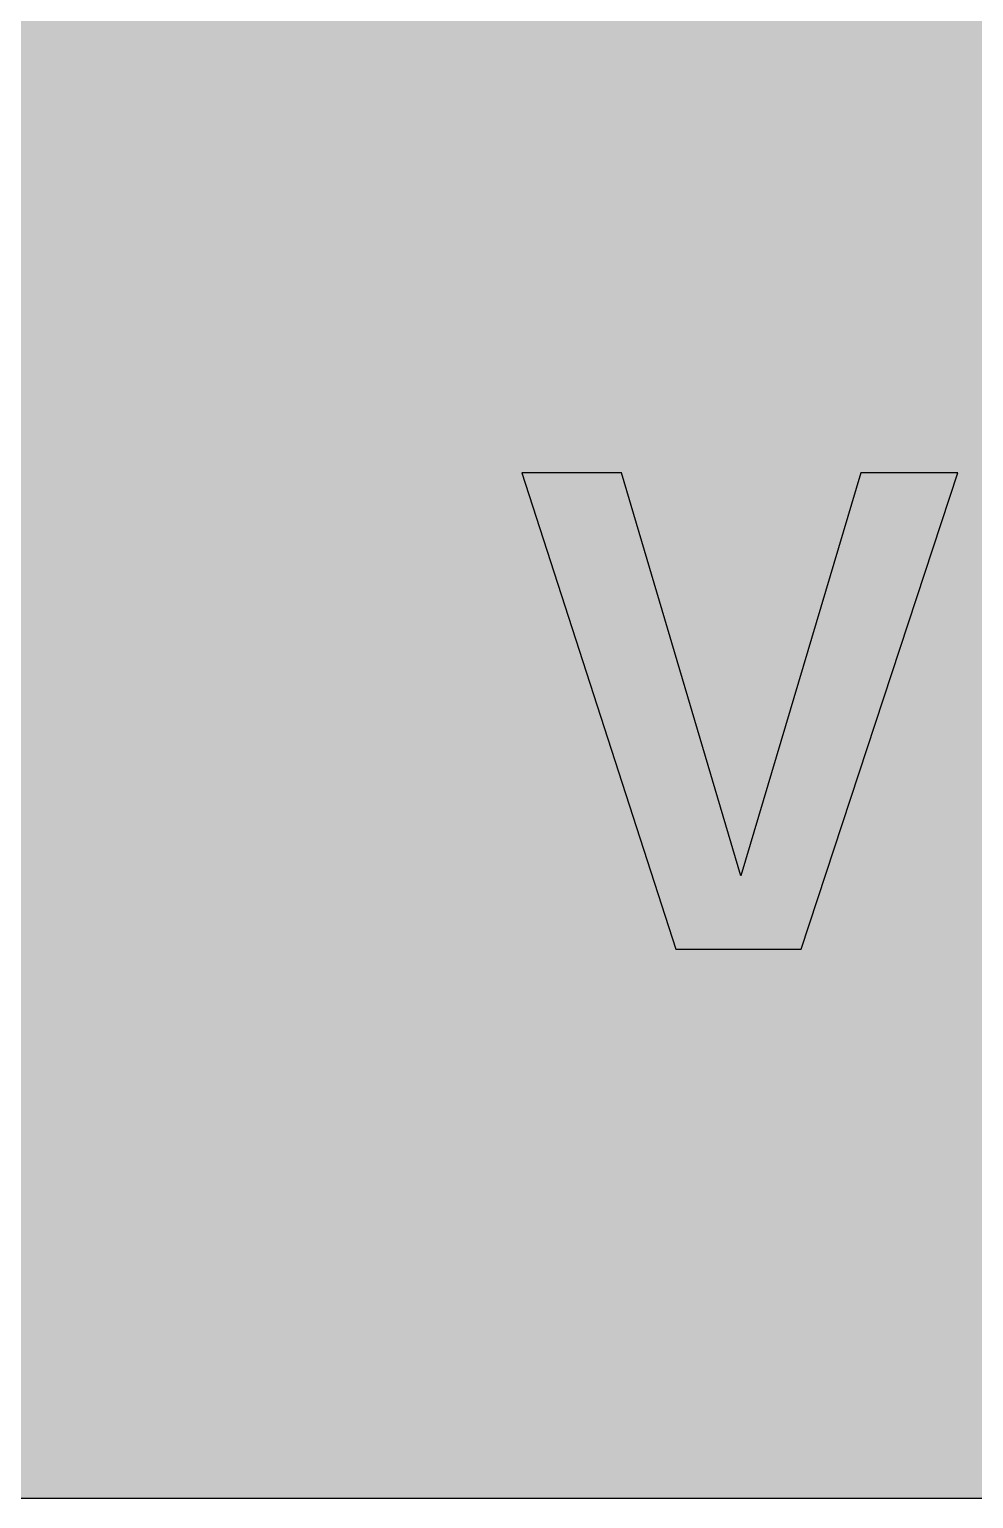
# Model space of a CAD drawing. Header units: millimetres. Extents: x 0 to 212, y 0 to 254.
# Drawn here: x 150.9 to 187.3, y 0.1 to 56.6 of the extents above; entities that cross this region are included whole.
import ezdxf

# ---------------------------------------------------------------- set-up
doc = ezdxf.new("R2010")
doc.units = ezdxf.units.MM

msp = doc.modelspace()

# ---------------------------------------------------------------- hatches: boundary and pattern name
for color, points in [(254, [(14.1633, 0.0536), (13.9878, 0.0533), (13.8125, 0.0559), (13.6373, 0.061), (13.462, 0.0686), (13.2893, 0.0787), (13.114, 0.0914), (12.9413, 0.1041), (12.7686, 0.1219), (12.5959, 0.1397), (12.4231, 0.16), (12.2504, 0.1829), (12.0777, 0.2057), (11.9075, 0.2337), (11.7373, 0.2616), (11.5672, 0.2921), (11.397, 0.3251), (11.2268, 0.3607), (11.0592, 0.3988), (10.8915, 0.4369), (10.7239, 0.4775), (10.5562, 0.5207), (10.3886, 0.5664), (10.2235, 0.6121), (10.0584, 0.6629), (9.8933, 0.7137), (9.7307, 0.7671), (9.5682, 0.8204), (9.4056, 0.8788), (9.2431, 0.9373), (9.083, 0.9982), (8.923, 1.0617), (8.763, 1.1252), (8.6055, 1.1938), (8.4455, 1.2624), (8.2906, 1.331), (8.1331, 1.4046), (7.9781, 1.4783), (7.8232, 1.5545), (7.6708, 1.6332), (7.5184, 1.7145), (7.366, 1.7958), (7.2161, 1.8796), (7.0663, 1.966), (6.919, 2.0523), (6.7716, 2.1438), (6.6243, 2.2352), (6.4795, 2.3266), (6.3348, 2.4232), (6.19, 2.5197), (6.0477, 2.6187), (5.908, 2.7178), (5.7683, 2.8194), (5.6286, 2.9235), (5.4915, 3.0302), (5.3543, 3.1369), (5.2197, 3.2461), (5.0851, 3.3579), (4.953, 3.4722), (4.8209, 3.5865), (4.6914, 3.7033), (4.5644, 3.8202), (4.4348, 3.9395), (4.3104, 4.0615), (4.1859, 4.1859), (4.0615, 4.3104), (3.9395, 4.4348), (3.8202, 4.5618), (3.7033, 4.6914), (3.5865, 4.8209), (3.4722, 4.953), (3.3579, 5.0851), (3.2487, 5.2197), (3.1369, 5.3543), (3.0302, 5.4915), (2.9235, 5.6286), (2.8194, 5.7683), (2.7178, 5.908), (2.6187, 6.0477), (2.5197, 6.19), (2.4232, 6.3348), (2.3266, 6.477), (2.2352, 6.6243), (2.1438, 6.7691), (2.0523, 6.9164), (1.966, 7.0663), (1.8796, 7.2161), (1.7958, 7.366), (1.7145, 7.5184), (1.6332, 7.6708), (1.5545, 7.8232), (1.4783, 7.9781), (1.4046, 8.1331), (1.331, 8.2906), (1.2598, 8.4455), (1.1913, 8.603), (1.1252, 8.763), (1.0592, 8.923), (0.9982, 9.083), (0.9373, 9.2431), (0.8763, 9.4056), (0.8204, 9.5682), (0.7645, 9.7307), (0.7112, 9.8933), (0.6604, 10.0584), (0.6121, 10.2235), (0.5639, 10.3911), (0.5207, 10.5562), (0.4775, 10.7239), (0.4343, 10.8915), (0.3962, 11.0592), (0.3607, 11.2268), (0.3251, 11.397), (0.2921, 11.5672), (0.2616, 11.7373), (0.2311, 11.9075), (0.2057, 12.0802), (0.1803, 12.2504), (0.1575, 12.4231), (0.1372, 12.5959), (0.1194, 12.7686), (0.1041, 12.9413), (0.0889, 13.1166), (0.0787, 13.2893), (0.0686, 13.4645), (0.061, 13.6373), (0.0559, 13.8125), (0.0508, 13.9878), (0.0508, 14.163), (0.0522, 239.9425), (0.0508, 240.1164), (0.0559, 240.2916), (0.061, 240.4669), (0.0686, 240.6396), (0.0787, 240.8149), (0.0889, 240.9876), (0.1041, 241.1628), (0.1194, 241.3356), (0.1372, 241.5083), (0.1575, 241.681), (0.1803, 241.8537), (0.2057, 242.0239), (0.2311, 242.1966), (0.2616, 242.3668), (0.2921, 242.537), (0.3251, 242.7072), (0.3607, 242.8748), (0.3962, 243.045), (0.4343, 243.2126), (0.4775, 243.3803), (0.5207, 243.5479), (0.5639, 243.713), (0.6121, 243.8781), (0.6604, 244.0432), (0.7112, 244.2083), (0.7645, 244.3734), (0.8204, 244.536), (0.8763, 244.6985), (0.9373, 244.8611), (0.9982, 245.0211), (1.0592, 245.1811), (1.1252, 245.3411), (1.1913, 245.4986), (1.2598, 245.6561), (1.331, 245.8136), (1.4046, 245.9685), (1.4783, 246.126), (1.5545, 246.2784), (1.6332, 246.4333), (1.7145, 246.5857), (1.7958, 246.7356), (1.8796, 246.888), (1.966, 247.0379), (2.0523, 247.1852), (2.1438, 247.3325), (2.2352, 247.4798), (2.3266, 247.6246), (2.4232, 247.7694), (2.5197, 247.9116), (2.6187, 248.0539), (2.7178, 248.1961), (2.8194, 248.3358), (2.9235, 248.4755), (3.0302, 248.6127), (3.1369, 248.7473), (3.2487, 248.8844), (3.3579, 249.0165), (3.4722, 249.1486), (3.5865, 249.2807), (3.7033, 249.4102), (3.8202, 249.5398), (3.9395, 249.6668), (4.0615, 249.7938), (4.1859, 249.9182), (4.3104, 250.0401), (4.4348, 250.1621), (4.5644, 250.284), (4.6914, 250.4008), (4.8209, 250.5177), (4.953, 250.632), (5.0851, 250.7437), (5.2197, 250.8555), (5.3543, 250.9647), (5.4915, 251.0739), (5.6286, 251.1781), (5.7683, 251.2822), (5.908, 251.3838), (6.0477, 251.4854), (6.19, 251.5845), (6.3348, 251.681), (6.4795, 251.775), (6.6243, 251.8689), (6.7716, 251.9604), (6.919, 252.0493), (7.0663, 252.1382), (7.2161, 252.2245), (7.366, 252.3084), (7.5184, 252.3896), (7.6708, 252.4709), (7.8232, 252.5471), (7.9781, 252.6233), (8.1331, 252.6995), (8.2906, 252.7706), (8.4455, 252.8418), (8.6055, 252.9103), (8.763, 252.9789), (8.923, 253.0424), (9.083, 253.1059), (9.2431, 253.1669), (9.4056, 253.2253), (9.5682, 253.2837), (9.7307, 253.3371), (9.8933, 253.3904), (10.0584, 253.4412), (10.2235, 253.492), (10.3886, 253.5377), (10.5562, 253.5834), (10.7239, 253.6266), (10.8915, 253.6673), (11.0592, 253.7079), (11.2268, 253.7435), (11.397, 253.779), (11.5672, 253.812), (11.7373, 253.8425), (11.9075, 253.8705), (12.0777, 253.8984), (12.2504, 253.9213), (12.4231, 253.9441), (12.5959, 253.9644), (12.7686, 253.9822), (12.9413, 254), (13.114, 254.0127), (13.2893, 254.0254), (13.462, 254.0356), (13.6373, 254.0432), (13.8125, 254.0483), (13.9878, 254.0508), (14.163, 254.0533), (197.6078, 254.0536), (197.7822, 254.0508), (197.9574, 254.0483), (198.1327, 254.0432), (198.3054, 254.0356), (198.4807, 254.0254), (198.6534, 254.0127), (198.8287, 254), (199.0014, 253.9822), (199.1741, 253.9644), (199.3468, 253.9441), (199.5195, 253.9213), (199.6897, 253.8984), (199.8624, 253.8705), (200.0326, 253.8425), (200.2028, 253.812), (200.373, 253.779), (200.5432, 253.7435), (200.7108, 253.7079), (200.8784, 253.6673), (201.0461, 253.6266), (201.2137, 253.5834), (201.3788, 253.5377), (201.5465, 253.492), (201.7116, 253.4412), (201.8767, 253.3904), (202.0392, 253.3371), (202.2018, 253.2837), (202.3643, 253.2253), (202.5269, 253.1669), (202.6869, 253.1059), (202.8469, 253.0424), (203.007, 252.9789), (203.167, 252.9103), (203.3245, 252.8418), (203.4794, 252.7706), (203.6369, 252.6995), (203.7918, 252.6233), (203.9468, 252.5471), (204.0992, 252.4709), (204.2516, 252.3896), (204.404, 252.3084), (204.5538, 252.2245), (204.7037, 252.1382), (204.8535, 252.0493), (205.0009, 251.9604), (205.1456, 251.8689), (205.293, 251.775), (205.4352, 251.681), (205.58, 251.5845), (205.7222, 251.4854), (205.8619, 251.3838), (206.0016, 251.2822), (206.1413, 251.1781), (206.2785, 251.0739), (206.4156, 250.9647), (206.5503, 250.8555), (206.6849, 250.7437), (206.817, 250.632), (206.949, 250.5177), (207.0786, 250.4008), (207.2081, 250.284), (207.3351, 250.1621), (207.4596, 250.0401), (207.584, 249.9182), (207.7085, 249.7938), (207.8304, 249.6668), (207.9498, 249.5398), (208.0666, 249.4102), (208.1835, 249.2807), (208.2978, 249.1486), (208.4121, 249.0165), (208.5238, 248.8844), (208.6331, 248.7473), (208.7397, 248.6127), (208.8464, 248.4755), (208.9506, 248.3358), (209.0522, 248.1961), (209.1512, 248.0539), (209.2503, 247.9116), (209.3468, 247.7694), (209.4433, 247.6246), (209.5348, 247.4798), (209.6262, 247.3325), (209.7176, 247.1852), (209.804, 247.0379), (209.8904, 246.888), (209.9742, 246.7356), (210.0555, 246.5857), (210.1367, 246.4333), (210.2155, 246.2784), (210.2917, 246.126), (210.3653, 245.9685), (210.439, 245.8136), (210.5076, 245.6561), (210.5762, 245.4986), (210.6447, 245.3411), (210.7082, 245.1811), (210.7717, 245.0211), (210.8327, 244.8611), (210.8911, 244.6985), (210.9495, 244.536), (211.0029, 244.3734), (211.0562, 244.2083), (211.107, 244.0432), (211.1578, 243.8781), (211.2035, 243.713), (211.2493, 243.5479), (211.2924, 243.3803), (211.3331, 243.2126), (211.3712, 243.045), (211.4093, 242.8748), (211.4448, 242.7072), (211.4779, 242.537), (211.5083, 242.3668), (211.5363, 242.1966), (211.5642, 242.0239), (211.5871, 241.8537), (211.6099, 241.681), (211.6303, 241.5083), (211.648, 241.3356), (211.6658, 241.1628), (211.6785, 240.9876), (211.6912, 240.8149), (211.7014, 240.6396), (211.709, 240.4669), (211.7141, 240.2916), (211.7166, 240.1164), (211.7166, 239.9411), (211.7189, 14.1647), (211.7166, 13.9878), (211.7141, 13.8125), (211.709, 13.6373), (211.7014, 13.4645), (211.6912, 13.2893), (211.6785, 13.1166), (211.6658, 12.9413), (211.648, 12.7686), (211.6303, 12.5959), (211.6099, 12.4231), (211.5871, 12.2504), (211.5642, 12.0802), (211.5363, 11.9075), (211.5083, 11.7373), (211.4779, 11.5672), (211.4448, 11.397), (211.4093, 11.2268), (211.3712, 11.0592), (211.3331, 10.8915), (211.2924, 10.7239), (211.2493, 10.5562), (211.2035, 10.3911), (211.1578, 10.2235), (211.107, 10.0584), (211.0562, 9.8933), (211.0029, 9.7307), (210.9495, 9.5682), (210.8911, 9.4056), (210.8327, 9.2431), (210.7717, 9.083), (210.7082, 8.923), (210.6447, 8.763), (210.5762, 8.603), (210.5076, 8.4455), (210.439, 8.2906), (210.3653, 8.1331), (210.2917, 7.9781), (210.2155, 7.8232), (210.1367, 7.6708), (210.0555, 7.5184), (209.9742, 7.366), (209.8904, 7.2161), (209.804, 7.0663), (209.7176, 6.9164), (209.6262, 6.7691), (209.5348, 6.6243), (209.4433, 6.477), (209.3468, 6.3348), (209.2503, 6.19), (209.1512, 6.0477), (209.0522, 5.908), (208.9506, 5.7683), (208.8464, 5.6286), (208.7397, 5.4915), (208.6331, 5.3543), (208.5238, 5.2197), (208.4121, 5.0851), (208.2978, 4.953), (208.1835, 4.8209), (208.0666, 4.6914), (207.9498, 4.5618), (207.8304, 4.4348), (207.7085, 4.3104), (207.584, 4.1859), (207.4596, 4.0615), (207.3351, 3.9395), (207.2081, 3.8202), (207.0786, 3.7033), (206.949, 3.5865), (206.817, 3.4722), (206.6849, 3.3579), (206.5503, 3.2461), (206.4156, 3.1369), (206.2785, 3.0302), (206.1413, 2.9235), (206.0016, 2.8194), (205.8619, 2.7178), (205.7222, 2.6187), (205.58, 2.5197), (205.4352, 2.4232), (205.293, 2.3266), (205.1456, 2.2352), (205.0009, 2.1438), (204.8535, 2.0523), (204.7037, 1.966), (204.5538, 1.8796), (204.404, 1.7958), (204.2516, 1.7145), (204.0992, 1.6332), (203.9468, 1.5545), (203.7918, 1.4783), (203.6369, 1.4046), (203.4794, 1.331), (203.3245, 1.2624), (203.167, 1.1938), (203.007, 1.1252), (202.8469, 1.0617), (202.6869, 0.9982), (202.5269, 0.9373), (202.3643, 0.8788), (202.2018, 0.8204), (202.0392, 0.7671), (201.8767, 0.7137), (201.7116, 0.6629), (201.5465, 0.6121), (201.3788, 0.5664), (201.2137, 0.5207), (201.0461, 0.4775), (200.8784, 0.4369), (200.7108, 0.3988), (200.5432, 0.3607), (200.373, 0.3251), (200.2028, 0.2921), (200.0326, 0.2616), (199.8624, 0.2337), (199.6897, 0.2057), (199.5195, 0.1829), (199.3468, 0.16), (199.1741, 0.1397), (199.0014, 0.1219), (198.8287, 0.1041), (198.6534, 0.0914), (198.4807, 0.0787), (198.3054, 0.0686), (198.1327, 0.061), (197.9574, 0.0559), (197.7822, 0.0533), (197.6069, 0.0533)]), (59, [(186.6717, 39.5633), (182.9333, 39.5633), (178.3112, 24.0425), (173.7251, 39.5633), (169.8805, 39.5633), (175.8075, 21.2203), (180.6402, 21.2203)])]:
    msp.add_hatch(color=color).paths.add_polyline_path(points)
h = msp.add_hatch(color=59)
h.paths.add_polyline_path([(14.1633, 3.5814), (13.8887, 3.5839), (13.6169, 3.5941), (13.3477, 3.6119), (13.081, 3.6347), (12.8143, 3.6652), (12.5501, 3.7008), (12.2885, 3.7465), (12.0294, 3.7948), (11.7729, 3.8506), (11.5164, 3.9141), (11.2649, 3.9827), (11.016, 4.0564), (10.7671, 4.1351), (10.5232, 4.2215), (10.2819, 4.3129), (10.0432, 4.412), (9.8069, 4.5161), (9.5733, 4.6228), (9.3447, 4.7371), (9.1186, 4.8565), (8.8951, 4.9809), (8.6741, 5.113), (8.4582, 5.2476), (8.2448, 5.3873), (8.0366, 5.5321), (7.8308, 5.682), (7.6276, 5.8369), (7.4295, 5.9969), (7.2365, 6.1595), (7.046, 6.3297), (6.8605, 6.5024), (6.6777, 6.6802), (6.5024, 6.8605), (6.3271, 7.046), (6.1595, 7.2365), (5.9969, 7.432), (5.8369, 7.6302), (5.682, 7.8308), (5.5321, 8.0366), (5.3873, 8.2448), (5.2451, 8.4582), (5.1105, 8.6741), (4.9809, 8.8951), (4.8565, 9.1186), (4.7371, 9.3447), (4.6228, 9.5758), (4.5136, 9.8069), (4.4094, 10.0432), (4.3129, 10.2819), (4.2215, 10.5232), (4.1351, 10.7696), (4.0538, 11.016), (3.9802, 11.2649), (3.9116, 11.5189), (3.8506, 11.7729), (3.7948, 12.0294), (3.744, 12.2911), (3.7008, 12.5527), (3.6627, 12.8143), (3.6322, 13.081), (3.6093, 13.3502), (3.5916, 13.6195), (3.5814, 13.8913), (3.5789, 14.163), (3.58, 239.9425), (3.5814, 240.2154), (3.5916, 240.4847), (3.6093, 240.7564), (3.6322, 241.0231), (3.6627, 241.2898), (3.7008, 241.554), (3.744, 241.8156), (3.7948, 242.0747), (3.8506, 242.3312), (3.9116, 242.5852), (3.9802, 242.8392), (4.0538, 243.0882), (4.1351, 243.3345), (4.2215, 243.5809), (4.3129, 243.8222), (4.4094, 244.061), (4.5136, 244.2972), (4.6228, 244.5283), (4.7371, 244.7595), (4.8565, 244.9855), (4.9809, 245.2091), (5.1105, 245.4275), (5.2451, 245.6459), (5.3873, 245.8593), (5.5321, 246.0676), (5.682, 246.2733), (5.8369, 246.474), (5.9969, 246.6721), (6.1595, 246.8677), (6.3271, 247.0556), (6.5024, 247.2436), (6.6777, 247.4239), (6.8605, 247.6017), (7.046, 247.7745), (7.2365, 247.9446), (7.4295, 248.1072), (7.6276, 248.2672), (7.8308, 248.4222), (8.0366, 248.572), (8.2448, 248.7168), (8.4582, 248.8565), (8.6741, 248.9911), (8.8951, 249.1232), (9.1186, 249.2477), (9.3447, 249.367), (9.5733, 249.4813), (9.8069, 249.5906), (10.0432, 249.6922), (10.2819, 249.7912), (10.5232, 249.8827), (10.7671, 249.969), (11.016, 250.0478), (11.2649, 250.124), (11.5164, 250.1925), (11.7729, 250.2535), (12.0294, 250.3094), (12.2885, 250.3602), (12.5501, 250.4034), (12.8143, 250.4389), (13.081, 250.4694), (13.3477, 250.4948), (13.6169, 250.51), (13.8887, 250.5202), (14.163, 250.5253), (197.6078, 250.5258), (197.8787, 250.5202), (198.1505, 250.51), (198.4197, 250.4948), (198.689, 250.4694), (198.9557, 250.4389), (199.2173, 250.4034), (199.4789, 250.3602), (199.7405, 250.3094), (199.9971, 250.2535), (200.2511, 250.1925), (200.5051, 250.124), (200.754, 250.0478), (201.0004, 249.969), (201.2467, 249.8827), (201.488, 249.7912), (201.7268, 249.6922), (201.963, 249.5906), (202.1942, 249.4813), (202.4253, 249.367), (202.6514, 249.2477), (202.8749, 249.1232), (203.0959, 248.9911), (203.3118, 248.8565), (203.5251, 248.7168), (203.7334, 248.572), (203.9391, 248.4222), (204.1398, 248.2672), (204.3379, 248.1072), (204.5335, 247.9446), (204.724, 247.7745), (204.9094, 247.6017), (205.0898, 247.4239), (205.2676, 247.2436), (205.4403, 247.0556), (205.6105, 246.8677), (205.773, 246.6721), (205.933, 246.474), (206.088, 246.2733), (206.2378, 246.0676), (206.3826, 245.8593), (206.5223, 245.6459), (206.6569, 245.4275), (206.789, 245.2091), (206.9135, 244.9855), (207.0329, 244.7595), (207.1472, 244.5283), (207.2538, 244.2972), (207.358, 244.061), (207.457, 243.8222), (207.5485, 243.5809), (207.6348, 243.3345), (207.7136, 243.0882), (207.7872, 242.8392), (207.8558, 242.5852), (207.9193, 242.3312), (207.9752, 242.0747), (208.0235, 241.8156), (208.0692, 241.554), (208.1047, 241.2898), (208.1352, 241.0231), (208.1581, 240.7564), (208.1759, 240.4847), (208.186, 240.2154), (208.1911, 239.9411), (208.1911, 14.1647), (208.186, 13.8913), (208.1759, 13.6195), (208.1581, 13.3502), (208.1352, 13.081), (208.1047, 12.8143), (208.0692, 12.5527), (208.0235, 12.2911), (207.9752, 12.0294), (207.9193, 11.7729), (207.8558, 11.5189), (207.7872, 11.2649), (207.7136, 11.016), (207.6348, 10.7696), (207.5485, 10.5232), (207.457, 10.2819), (207.358, 10.0432), (207.2538, 9.8069), (207.1472, 9.5758), (207.0329, 9.3447), (206.9135, 9.1186), (206.789, 8.8951), (206.6569, 8.6741), (206.5223, 8.4582), (206.3826, 8.2448), (206.2378, 8.0366), (206.088, 7.8308), (205.933, 7.6302), (205.773, 7.432), (205.6105, 7.2365), (205.4403, 7.046), (205.2676, 6.8605), (205.0898, 6.6802), (204.9094, 6.5024), (204.724, 6.3297), (204.5335, 6.1595), (204.3379, 5.9969), (204.1398, 5.8369), (203.9391, 5.682), (203.7334, 5.5321), (203.5251, 5.3873), (203.3118, 5.2476), (203.0959, 5.113), (202.8749, 4.9809), (202.6514, 4.8565), (202.4253, 4.7371), (202.1942, 4.6228), (201.963, 4.5161), (201.7268, 4.412), (201.488, 4.3129), (201.2467, 4.2215), (201.0004, 4.1351), (200.754, 4.0564), (200.5051, 3.9827), (200.2511, 3.9141), (199.9971, 3.8506), (199.7405, 3.7948), (199.4789, 3.7465), (199.2173, 3.7008), (198.9557, 3.6652), (198.689, 3.6347), (198.4197, 3.6119), (198.1505, 3.5941), (197.8787, 3.5839), (197.6069, 3.5789)])
h.paths.add_polyline_path([(14.1633, 8.8731), (14.0259, 8.8748), (13.8887, 8.8798), (13.7541, 8.8875), (13.622, 8.9002), (13.4874, 8.9154), (13.3553, 8.9332), (13.2258, 8.9535), (13.0962, 8.9789), (12.9667, 9.0068), (12.8397, 9.0373), (12.7127, 9.0729), (12.5882, 9.1084), (12.4663, 9.1491), (12.3419, 9.1923), (12.2225, 9.238), (12.1031, 9.2888), (11.9837, 9.3396), (11.8694, 9.3929), (11.7526, 9.4513), (11.6408, 9.5098), (11.5291, 9.5733), (11.4198, 9.6368), (11.3106, 9.7053), (11.2039, 9.7765), (11.0998, 9.8476), (10.9957, 9.9238), (10.8966, 10), (10.7975, 10.0787), (10.6985, 10.1625), (10.6045, 10.2464), (10.5105, 10.3327), (10.4216, 10.4216), (10.3327, 10.5131), (10.2464, 10.6045), (10.16, 10.701), (10.0787, 10.7975), (10, 10.8966), (9.9212, 10.9982), (9.8476, 11.0998), (9.7739, 11.2039), (9.7053, 11.3106), (9.6368, 11.4198), (9.5707, 11.5291), (9.5098, 11.6408), (9.4488, 11.7551), (9.3929, 11.8694), (9.337, 11.9863), (9.2862, 12.1031), (9.238, 12.2225), (9.1923, 12.3444), (9.1491, 12.4663), (9.1084, 12.5908), (9.0703, 12.7152), (9.0373, 12.8397), (9.0068, 12.9692), (8.9789, 13.0962), (8.9535, 13.2258), (8.9306, 13.3579), (8.9129, 13.4899), (8.8976, 13.622), (8.8849, 13.7566), (8.8773, 13.8913), (8.8722, 14.0259), (8.8697, 14.163), (8.8717, 239.9425), (8.8722, 240.0783), (8.8773, 240.2129), (8.8849, 240.3475), (8.8976, 240.4821), (8.9129, 240.6142), (8.9306, 240.7463), (8.9535, 240.8784), (8.9789, 241.0079), (9.0068, 241.1349), (9.0373, 241.2644), (9.0703, 241.3889), (9.1084, 241.5134), (9.1491, 241.6378), (9.1923, 241.7597), (9.238, 241.8817), (9.2862, 242.001), (9.337, 242.1179), (9.3929, 242.2347), (9.4488, 242.349), (9.5098, 242.4633), (9.5707, 242.5751), (9.6368, 242.6843), (9.7053, 242.7935), (9.7739, 242.9002), (9.8476, 243.0043), (9.9212, 243.1059), (10, 243.2075), (10.0787, 243.3066), (10.16, 243.4031), (10.2464, 243.4996), (10.3327, 243.5911), (10.4216, 243.6825), (10.5105, 243.7714), (10.6045, 243.8578), (10.6985, 243.9416), (10.7975, 244.0254), (10.8966, 244.1042), (10.9957, 244.1804), (11.0998, 244.2566), (11.2039, 244.3277), (11.3106, 244.3988), (11.4198, 244.4674), (11.5291, 244.5309), (11.6408, 244.5944), (11.7526, 244.6528), (11.8694, 244.7112), (11.9837, 244.7646), (12.1031, 244.8179), (12.2225, 244.8662), (12.3419, 244.9119), (12.4663, 244.9551), (12.5882, 244.9957), (12.7127, 245.0313), (12.8397, 245.0668), (12.9667, 245.0973), (13.0962, 245.1252), (13.2258, 245.1506), (13.3553, 245.171), (13.4874, 245.1913), (13.622, 245.2065), (13.7541, 245.2167), (13.8887, 245.2268), (14.0259, 245.2319), (14.163, 245.2319), (197.6078, 245.2342), (197.7441, 245.2319), (197.8787, 245.2268), (198.0133, 245.2167), (198.1479, 245.2065), (198.28, 245.1913), (198.4121, 245.171), (198.5442, 245.1506), (198.6737, 245.1252), (198.8007, 245.0973), (198.9303, 245.0668), (199.0547, 245.0313), (199.1792, 244.9957), (199.3036, 244.9551), (199.4256, 244.9119), (199.5475, 244.8662), (199.6669, 244.8179), (199.7837, 244.7646), (199.9005, 244.7112), (200.0148, 244.6528), (200.1291, 244.5944), (200.2409, 244.5309), (200.3501, 244.4674), (200.4593, 244.3988), (200.566, 244.3277), (200.6702, 244.2566), (200.7718, 244.1804), (200.8734, 244.1042), (200.9724, 244.0254), (201.0689, 243.9416), (201.1655, 243.8578), (201.2569, 243.7714), (201.3483, 243.6825), (201.4372, 243.5911), (201.5236, 243.4996), (201.6074, 243.4031), (201.6912, 243.3066), (201.77, 243.2075), (201.8462, 243.1059), (201.9224, 243.0043), (201.9935, 242.9002), (202.0646, 242.7935), (202.1332, 242.6843), (202.1967, 242.5751), (202.2602, 242.4633), (202.3186, 242.349), (202.377, 242.2347), (202.4304, 242.1179), (202.4812, 242.001), (202.532, 241.8817), (202.5777, 241.7597), (202.6209, 241.6378), (202.6615, 241.5134), (202.6971, 241.3889), (202.7326, 241.2644), (202.7631, 241.1349), (202.7911, 241.0079), (202.8165, 240.8784), (202.8368, 240.7463), (202.8546, 240.6142), (202.8698, 240.4821), (202.8825, 240.3475), (202.8901, 240.2129), (202.8952, 240.0783), (202.8977, 239.9411), (202.8994, 14.1647), (202.8952, 14.0259), (202.8901, 13.8913), (202.8825, 13.7566), (202.8698, 13.622), (202.8546, 13.4899), (202.8368, 13.3579), (202.8165, 13.2258), (202.7911, 13.0962), (202.7631, 12.9692), (202.7326, 12.8397), (202.6971, 12.7152), (202.6615, 12.5908), (202.6209, 12.4663), (202.5777, 12.3444), (202.532, 12.2225), (202.4812, 12.1031), (202.4304, 11.9863), (202.377, 11.8694), (202.3186, 11.7551), (202.2602, 11.6408), (202.1967, 11.5291), (202.1332, 11.4198), (202.0646, 11.3106), (201.9935, 11.2039), (201.9224, 11.0998), (201.8462, 10.9982), (201.77, 10.8966), (201.6912, 10.7975), (201.6074, 10.701), (201.5236, 10.6045), (201.4372, 10.5131), (201.3483, 10.4216), (201.2569, 10.3327), (201.1655, 10.2464), (201.0689, 10.1625), (200.9724, 10.0787), (200.8734, 10), (200.7718, 9.9238), (200.6702, 9.8476), (200.566, 9.7765), (200.4593, 9.7053), (200.3501, 9.6368), (200.2409, 9.5733), (200.1291, 9.5098), (200.0148, 9.4513), (199.9005, 9.3929), (199.7837, 9.3396), (199.6669, 9.2888), (199.5475, 9.238), (199.4256, 9.1923), (199.3036, 9.1491), (199.1792, 9.1084), (199.0547, 9.0729), (198.9303, 9.0373), (198.8007, 9.0068), (198.6737, 8.9789), (198.5442, 8.9535), (198.4121, 8.9332), (198.28, 8.9154), (198.1479, 8.9002), (198.0133, 8.8875), (197.8787, 8.8798), (197.7441, 8.8748), (197.6069, 8.8722)], flags=16)
h = msp.add_hatch(color=59)
edge = h.paths.add_edge_path()
edge.add_line((159.6499, 20.8675), (159.8574, 20.8686))
edge.add_line((159.8574, 20.8686), (160.0657, 20.8737))
edge.add_line((160.0657, 20.8737), (160.2689, 20.8839))
edge.add_line((160.2689, 20.8839), (160.4721, 20.8966))
edge.add_line((160.4721, 20.8966), (160.6728, 20.9144))
edge.add_line((160.6728, 20.9144), (160.8709, 20.9347))
edge.add_line((160.8709, 20.9347), (161.0665, 20.9601))
edge.add_line((161.0665, 20.9601), (161.2621, 20.9906))
edge.add_line((161.2621, 20.9906), (161.4526, 21.0236))
edge.add_line((161.4526, 21.0236), (161.6405, 21.0617))
edge.add_line((161.6405, 21.0617), (161.8285, 21.1023))
edge.add_line((161.8285, 21.1023), (162.0114, 21.1506))
edge.add_line((162.0114, 21.1506), (162.1942, 21.1988))
edge.add_line((162.1942, 21.1988), (162.372, 21.2547))
edge.add_line((162.372, 21.2547), (162.5498, 21.3131))
edge.add_line((162.5498, 21.3131), (162.7226, 21.3766))
edge.add_line((162.7226, 21.3766), (162.8953, 21.4452))
edge.add_line((162.8953, 21.4452), (163.0629, 21.5163))
edge.add_line((163.0629, 21.5163), (163.2306, 21.5951))
edge.add_line((163.2306, 21.5951), (163.3931, 21.6764))
edge.add_line((163.3931, 21.6764), (163.5531, 21.7602))
edge.add_line((163.5531, 21.7602), (163.7106, 21.8516))
edge.add_line((163.7106, 21.8516), (163.8656, 21.9481))
edge.add_line((163.8656, 21.9481), (164.018, 22.0472))
edge.add_line((164.018, 22.0472), (164.1653, 22.1513))
edge.add_line((164.1653, 22.1513), (164.3126, 22.2606))
edge.add_line((164.3126, 22.2606), (164.4548, 22.3749))
edge.add_line((164.4548, 22.3749), (164.5945, 22.4942))
edge.add_line((164.5945, 22.4942), (164.7317, 22.6187))
edge.add_line((164.7317, 22.6187), (164.8638, 22.7482))
edge.add_line((164.8638, 22.7482), (164.9933, 22.8829))
edge.add_line((164.9933, 22.8829), (165.1203, 23.0226))
edge.add_line((165.1203, 23.0226), (165.2448, 23.1673))
edge.add_line((165.2448, 23.1673), (165.3642, 23.3147))
edge.add_line((165.3642, 23.3147), (165.481, 23.4696))
edge.add_line((165.481, 23.4696), (165.5953, 23.6296))
edge.add_line((165.5953, 23.6296), (165.7045, 23.7947))
edge.add_line((165.7045, 23.7947), (165.8112, 23.9649))
edge.add_line((165.8112, 23.9649), (165.9153, 24.1427))
edge.add_line((165.9153, 24.1427), (166.0144, 24.323))
edge.add_line((166.0144, 24.323), (166.1109, 24.5085))
edge.add_line((166.1109, 24.5085), (166.2024, 24.7015))
edge.add_line((166.2024, 24.7015), (166.2913, 24.8996))
edge.add_line((166.2913, 24.8996), (166.3776, 25.1028))
edge.add_line((166.3776, 25.1028), (166.4589, 25.3111))
edge.add_line((166.4589, 25.3111), (166.5351, 25.5245))
edge.add_line((166.5351, 25.5245), (166.6088, 25.7454))
edge.add_line((166.6088, 25.7454), (166.6773, 25.9715))
edge.add_line((166.6773, 25.9715), (166.7434, 26.2026))
edge.add_line((166.7434, 26.2026), (166.8069, 26.4389))
edge.add_line((166.8069, 26.4389), (166.8628, 26.6827))
edge.add_line((166.8628, 26.6827), (166.9161, 26.9316))
edge.add_line((166.9161, 26.9316), (166.9669, 27.1856))
edge.add_line((166.9669, 27.1856), (167.0126, 27.4472))
edge.add_line((167.0126, 27.4472), (167.0533, 27.7139))
edge.add_line((167.0533, 27.7139), (167.0914, 27.9857))
edge.add_line((167.0914, 27.9857), (167.1244, 28.2651))
edge.add_line((167.1244, 28.2651), (167.1523, 28.5496))
edge.add_line((167.1523, 28.5496), (167.1777, 28.8417))
edge.add_line((167.1777, 28.8417), (167.198, 29.1389))
edge.add_line((167.198, 29.1389), (167.2133, 29.4411))
edge.add_line((167.2133, 29.4411), (167.2234, 29.7536))
edge.add_line((167.2234, 29.7536), (167.2311, 30.0685))
edge.add_line((167.2311, 30.0685), (167.2336, 30.3911))
edge.add_line((167.2336, 30.3911), (167.2311, 30.7137))
edge.add_line((167.2311, 30.7137), (167.2234, 31.0312))
edge.add_line((167.2234, 31.0312), (167.2133, 31.3411))
edge.add_line((167.2133, 31.3411), (167.198, 31.6433))
edge.add_line((167.198, 31.6433), (167.1777, 31.9405))
edge.add_line((167.1777, 31.9405), (167.1523, 32.2326))
edge.add_line((167.1523, 32.2326), (167.1244, 32.5171))
edge.add_line((167.1244, 32.5171), (167.0914, 32.7965))
edge.add_line((167.0914, 32.7965), (167.0533, 33.0683))
edge.add_line((167.0533, 33.0683), (167.0126, 33.335))
edge.add_line((167.0126, 33.335), (166.9669, 33.5966))
edge.add_line((166.9669, 33.5966), (166.9161, 33.8506))
edge.add_line((166.9161, 33.8506), (166.8628, 34.0995))
edge.add_line((166.8628, 34.0995), (166.8069, 34.3433))
edge.add_line((166.8069, 34.3433), (166.7434, 34.5796))
edge.add_line((166.7434, 34.5796), (166.6773, 34.8107))
edge.add_line((166.6773, 34.8107), (166.6088, 35.0368))
edge.add_line((166.6088, 35.0368), (166.5351, 35.2577))
edge.add_line((166.5351, 35.2577), (166.4589, 35.4711))
edge.add_line((166.4589, 35.4711), (166.3776, 35.6794))
edge.add_line((166.3776, 35.6794), (166.2913, 35.8826))
edge.add_line((166.2913, 35.8826), (166.2024, 36.0807))
edge.add_line((166.2024, 36.0807), (166.1109, 36.2712))
edge.add_line((166.1109, 36.2712), (166.0144, 36.4592))
edge.add_line((166.0144, 36.4592), (165.9153, 36.6395))
edge.add_line((165.9153, 36.6395), (165.8112, 36.8148))
edge.add_line((165.8112, 36.8148), (165.7045, 36.9849))
edge.add_line((165.7045, 36.9849), (165.5953, 37.15))
edge.add_line((165.5953, 37.15), (165.481, 37.3101))
edge.add_line((165.481, 37.3101), (165.3642, 37.465))
edge.add_line((165.3642, 37.465), (165.2448, 37.6149))
edge.add_line((165.2448, 37.6149), (165.1203, 37.7596))
edge.add_line((165.1203, 37.7596), (164.9933, 37.8993))
edge.add_line((164.9933, 37.8993), (164.8638, 38.0314))
edge.add_line((164.8638, 38.0314), (164.7317, 38.161))
edge.add_line((164.7317, 38.161), (164.5945, 38.2854))
edge.add_line((164.5945, 38.2854), (164.4548, 38.4048))
edge.add_line((164.4548, 38.4048), (164.3126, 38.5191))
edge.add_line((164.3126, 38.5191), (164.1653, 38.6283))
edge.add_line((164.1653, 38.6283), (164.018, 38.735))
edge.add_line((164.018, 38.735), (163.8656, 38.8341))
edge.add_line((163.8656, 38.8341), (163.7106, 38.928))
edge.add_line((163.7106, 38.928), (163.5531, 39.0195))
edge.add_line((163.5531, 39.0195), (163.3931, 39.1058))
edge.add_line((163.3931, 39.1058), (163.2306, 39.1871))
edge.add_line((163.2306, 39.1871), (163.0629, 39.2633))
edge.add_line((163.0629, 39.2633), (162.8953, 39.337))
edge.add_line((162.8953, 39.337), (162.7226, 39.403))
edge.add_line((162.7226, 39.403), (162.5498, 39.4665))
edge.add_line((162.5498, 39.4665), (162.372, 39.5275))
edge.add_line((162.372, 39.5275), (162.1942, 39.5808))
edge.add_line((162.1942, 39.5808), (162.0114, 39.6316))
edge.add_line((162.0114, 39.6316), (161.8285, 39.6773))
edge.add_line((161.8285, 39.6773), (161.6405, 39.7205))
edge.add_line((161.6405, 39.7205), (161.4526, 39.7561))
edge.add_line((161.4526, 39.7561), (161.2621, 39.7916))
edge.add_line((161.2621, 39.7916), (161.0665, 39.8196))
edge.add_line((161.0665, 39.8196), (160.8709, 39.845))
edge.add_line((160.8709, 39.845), (160.6728, 39.8678))
edge.add_line((160.6728, 39.8678), (160.4721, 39.8831))
edge.add_line((160.4721, 39.8831), (160.2689, 39.8983))
edge.add_line((160.2689, 39.8983), (160.0657, 39.9085))
edge.add_line((160.0657, 39.9085), (159.8574, 39.9136))
edge.add_line((159.8574, 39.9136), (159.6492, 39.9161))
edge.add_line((159.6492, 39.9161), (159.4409, 39.9136))
edge.add_line((159.4409, 39.9136), (159.2326, 39.9085))
edge.add_line((159.2326, 39.9085), (159.0269, 39.8983))
edge.add_line((159.0269, 39.8983), (158.8262, 39.8831))
edge.add_line((158.8262, 39.8831), (158.6255, 39.8678))
edge.add_line((158.6255, 39.8678), (158.4274, 39.845))
edge.add_line((158.4274, 39.845), (158.2293, 39.8196))
edge.add_line((158.2293, 39.8196), (158.0363, 39.7916))
edge.add_line((158.0363, 39.7916), (157.8458, 39.7561))
edge.add_line((157.8458, 39.7561), (157.6553, 39.7205))
edge.add_line((157.6553, 39.7205), (157.4698, 39.6773))
edge.add_line((157.4698, 39.6773), (157.2844, 39.6316))
edge.add_line((157.2844, 39.6316), (157.1041, 39.5808))
edge.add_line((157.1041, 39.5808), (156.9237, 39.5275))
edge.add_line((156.9237, 39.5275), (156.7485, 39.4665))
edge.add_line((156.7485, 39.4665), (156.5732, 39.403))
edge.add_line((156.5732, 39.403), (156.403, 39.337))
edge.add_line((156.403, 39.337), (156.2329, 39.2633))
edge.add_line((156.2329, 39.2633), (156.0678, 39.1871))
edge.add_line((156.0678, 39.1871), (155.9052, 39.1058))
edge.add_line((155.9052, 39.1058), (155.7452, 39.0195))
edge.add_line((155.7452, 39.0195), (155.5877, 38.928))
edge.add_line((155.5877, 38.928), (155.4328, 38.8341))
edge.add_line((155.4328, 38.8341), (155.2804, 38.735))
edge.add_line((155.2804, 38.735), (155.1305, 38.6283))
edge.add_line((155.1305, 38.6283), (154.9857, 38.5191))
edge.add_line((154.9857, 38.5191), (154.8435, 38.4048))
edge.add_line((154.8435, 38.4048), (154.7038, 38.2854))
edge.add_line((154.7038, 38.2854), (154.5666, 38.161))
edge.add_line((154.5666, 38.161), (154.4345, 38.0314))
edge.add_line((154.4345, 38.0314), (154.3025, 37.8993))
edge.add_line((154.3025, 37.8993), (154.1755, 37.7596))
edge.add_line((154.1755, 37.7596), (154.0535, 37.6149))
edge.add_line((154.0535, 37.6149), (153.9316, 37.465))
edge.add_line((153.9316, 37.465), (153.8148, 37.3101))
edge.add_line((153.8148, 37.3101), (153.703, 37.15))
edge.add_line((153.703, 37.15), (153.5913, 36.9849))
edge.add_line((153.5913, 36.9849), (153.4846, 36.8148))
edge.add_line((153.4846, 36.8148), (153.383, 36.6395))
edge.add_line((153.383, 36.6395), (153.2814, 36.4592))
edge.add_line((153.2814, 36.4592), (153.1874, 36.2712))
edge.add_line((153.1874, 36.2712), (153.0934, 36.0807))
edge.add_line((153.0934, 36.0807), (153.0045, 35.8826))
edge.add_line((153.0045, 35.8826), (152.9207, 35.6794))
edge.add_line((152.9207, 35.6794), (152.8394, 35.4711))
edge.add_line((152.8394, 35.4711), (152.7632, 35.2577))
edge.add_line((152.7632, 35.2577), (152.6896, 35.0368))
edge.add_line((152.6896, 35.0368), (152.6184, 34.8107))
edge.add_line((152.6184, 34.8107), (152.5524, 34.5796))
edge.add_line((152.5524, 34.5796), (152.4914, 34.3433))
edge.add_line((152.4914, 34.3433), (152.433, 34.0995))
edge.add_line((152.433, 34.0995), (152.3797, 33.8506))
edge.add_line((152.3797, 33.8506), (152.3314, 33.5966))
edge.add_line((152.3314, 33.5966), (152.2857, 33.335))
edge.add_line((152.2857, 33.335), (152.2425, 33.0683))
edge.add_line((152.2425, 33.0683), (152.207, 32.7965))
edge.add_line((152.207, 32.7965), (152.1739, 32.5171))
edge.add_line((152.1739, 32.5171), (152.1435, 32.2326))
edge.add_line((152.1435, 32.2326), (152.1206, 31.9405))
edge.add_line((152.1206, 31.9405), (152.1003, 31.6433))
edge.add_line((152.1003, 31.6433), (152.085, 31.3411))
edge.add_line((152.085, 31.3411), (152.0723, 31.0312))
edge.add_line((152.0723, 31.0312), (152.0673, 30.7137))
edge.add_line((152.0673, 30.7137), (152.0647, 30.3911))
edge.add_line((152.0647, 30.3911), (152.0673, 30.0838))
edge.add_line((152.0673, 30.0838), (152.0723, 29.784))
edge.add_line((152.0723, 29.784), (152.085, 29.4869))
edge.add_line((152.085, 29.4869), (152.1003, 29.1973))
edge.add_line((152.1003, 29.1973), (152.1206, 28.9128))
edge.add_line((152.1206, 28.9128), (152.1435, 28.6309))
edge.add_line((152.1435, 28.6309), (152.1739, 28.3566))
edge.add_line((152.1739, 28.3566), (152.207, 28.0873))
edge.add_line((152.207, 28.0873), (152.2425, 27.8232))
edge.add_line((152.2425, 27.8232), (152.2857, 27.5641))
edge.add_line((152.2857, 27.5641), (152.3314, 27.3101))
edge.add_line((152.3314, 27.3101), (152.3797, 27.0612))
edge.add_line((152.3797, 27.0612), (152.433, 26.8199))
edge.add_line((152.433, 26.8199), (152.4914, 26.5811))
edge.add_line((152.4914, 26.5811), (152.5524, 26.3474))
edge.add_line((152.5524, 26.3474), (152.6184, 26.1188))
edge.add_line((152.6184, 26.1188), (152.6896, 25.8953))
edge.add_line((152.6896, 25.8953), (152.7632, 25.6794))
edge.add_line((152.7632, 25.6794), (152.8394, 25.466))
edge.add_line((152.8394, 25.466), (152.9207, 25.2578))
edge.add_line((152.9207, 25.2578), (153.0045, 25.0546))
edge.add_line((153.0045, 25.0546), (153.0934, 24.859))
edge.add_line((153.0934, 24.859), (153.1874, 24.6659))
edge.add_line((153.1874, 24.6659), (153.2814, 24.478))
edge.add_line((153.2814, 24.478), (153.383, 24.2951))
edge.add_line((153.383, 24.2951), (153.4846, 24.1173))
edge.add_line((153.4846, 24.1173), (153.5913, 23.9446))
edge.add_line((153.5913, 23.9446), (153.703, 23.7769))
edge.add_line((153.703, 23.7769), (153.8148, 23.6144))
edge.add_line((153.8148, 23.6144), (153.9316, 23.4569))
edge.add_line((153.9316, 23.4569), (154.0535, 23.302))
edge.add_line((154.0535, 23.302), (154.1755, 23.1546))
edge.add_line((154.1755, 23.1546), (154.3025, 23.0099))
edge.add_line((154.3025, 23.0099), (154.4345, 22.8727))
edge.add_line((154.4345, 22.8727), (154.5666, 22.7381))
edge.add_line((154.5666, 22.7381), (154.7038, 22.6085))
edge.add_line((154.7038, 22.6085), (154.8435, 22.4841))
edge.add_line((154.8435, 22.4841), (154.9857, 22.3647))
edge.add_line((154.9857, 22.3647), (155.1305, 22.2504))
edge.add_line((155.1305, 22.2504), (155.2804, 22.1412))
edge.add_line((155.2804, 22.1412), (155.4328, 22.0345))
edge.add_line((155.4328, 22.0345), (155.5877, 21.9329))
edge.add_line((155.5877, 21.9329), (155.7452, 21.8389))
edge.add_line((155.7452, 21.8389), (155.9052, 21.7475))
edge.add_line((155.9052, 21.7475), (156.0678, 21.6586))
edge.add_line((156.0678, 21.6586), (156.2329, 21.5773))
edge.add_line((156.2329, 21.5773), (156.403, 21.4986))
edge.add_line((156.403, 21.4986), (156.5732, 21.4274))
edge.add_line((156.5732, 21.4274), (156.7485, 21.3589))
edge.add_line((156.7485, 21.3589), (156.9237, 21.2954))
edge.add_line((156.9237, 21.2954), (157.1041, 21.2344))
edge.add_line((157.1041, 21.2344), (157.2844, 21.1811))
edge.add_line((157.2844, 21.1811), (157.4698, 21.1303))
edge.add_line((157.4698, 21.1303), (157.6553, 21.0845))
edge.add_line((157.6553, 21.0845), (157.8458, 21.0414))
edge.add_line((157.8458, 21.0414), (158.0363, 21.0058))
edge.add_line((158.0363, 21.0058), (158.2293, 20.9728))
edge.add_line((158.2293, 20.9728), (158.4274, 20.9448))
edge.add_line((158.4274, 20.9448), (158.6255, 20.9194))
edge.add_line((158.6255, 20.9194), (158.8262, 20.9017))
edge.add_line((158.8262, 20.9017), (159.0269, 20.8864))
edge.add_line((159.0269, 20.8864), (159.2326, 20.8737))
edge.add_line((159.2326, 20.8737), (159.4409, 20.8686))
edge.add_line((159.4409, 20.8686), (159.6492, 20.8661))
edge = h.paths.add_edge_path(flags=16)
edge.add_line((159.6499, 37.0593), (159.7762, 37.0561))
edge.add_line((159.7762, 37.0561), (159.9032, 37.0535))
edge.add_line((159.9032, 37.0535), (160.0251, 37.0459))
edge.add_line((160.0251, 37.0459), (160.147, 37.0357))
edge.add_line((160.147, 37.0357), (160.2638, 37.023))
edge.add_line((160.2638, 37.023), (160.3807, 37.0053))
edge.add_line((160.3807, 37.0053), (160.495, 36.9875))
edge.add_line((160.495, 36.9875), (160.6067, 36.9646))
edge.add_line((160.6067, 36.9646), (160.716, 36.9418))
edge.add_line((160.716, 36.9418), (160.8226, 36.9138))
edge.add_line((160.8226, 36.9138), (160.9293, 36.8808))
edge.add_line((160.9293, 36.8808), (161.0309, 36.8478))
edge.add_line((161.0309, 36.8478), (161.1325, 36.8097))
edge.add_line((161.1325, 36.8097), (161.2316, 36.7716))
edge.add_line((161.2316, 36.7716), (161.3281, 36.7284))
edge.add_line((161.3281, 36.7284), (161.4221, 36.6801))
edge.add_line((161.4221, 36.6801), (161.5135, 36.6319))
edge.add_line((161.5135, 36.6319), (161.6024, 36.5785))
edge.add_line((161.6024, 36.5785), (161.6913, 36.5227))
edge.add_line((161.6913, 36.5227), (161.7751, 36.4642))
edge.add_line((161.7751, 36.4642), (161.859, 36.4007))
edge.add_line((161.859, 36.4007), (161.9402, 36.3347))
edge.add_line((161.9402, 36.3347), (162.019, 36.2661))
edge.add_line((162.019, 36.2661), (162.0977, 36.195))
edge.add_line((162.0977, 36.195), (162.1714, 36.1188))
edge.add_line((162.1714, 36.1188), (162.245, 36.0401))
edge.add_line((162.245, 36.0401), (162.3162, 35.9588))
edge.add_line((162.3162, 35.9588), (162.3847, 35.8724))
edge.add_line((162.3847, 35.8724), (162.4508, 35.7835))
edge.add_line((162.4508, 35.7835), (162.5143, 35.6921))
edge.add_line((162.5143, 35.6921), (162.5778, 35.5956))
edge.add_line((162.5778, 35.5956), (162.6387, 35.4965))
edge.add_line((162.6387, 35.4965), (162.6972, 35.3949))
edge.add_line((162.6972, 35.3949), (162.753, 35.2882))
edge.add_line((162.753, 35.2882), (162.8064, 35.179))
edge.add_line((162.8064, 35.179), (162.8597, 35.0647))
edge.add_line((162.8597, 35.0647), (162.9105, 34.9479))
edge.add_line((162.9105, 34.9479), (162.9588, 34.8285))
edge.add_line((162.9588, 34.8285), (163.0045, 34.704))
edge.add_line((163.0045, 34.704), (163.0502, 34.577))
edge.add_line((163.0502, 34.577), (163.0934, 34.4475))
edge.add_line((163.0934, 34.4475), (163.134, 34.3129))
edge.add_line((163.134, 34.3129), (163.1721, 34.1732))
edge.add_line((163.1721, 34.1732), (163.2102, 34.0309))
edge.add_line((163.2102, 34.0309), (163.2458, 33.8861))
edge.add_line((163.2458, 33.8861), (163.2788, 33.7363))
edge.add_line((163.2788, 33.7363), (163.3093, 33.5839))
edge.add_line((163.3093, 33.5839), (163.3398, 33.4264))
edge.add_line((163.3398, 33.4264), (163.3652, 33.2664))
edge.add_line((163.3652, 33.2664), (163.3931, 33.1013))
edge.add_line((163.3931, 33.1013), (163.416, 32.9336))
edge.add_line((163.416, 32.9336), (163.4388, 32.7609))
edge.add_line((163.4388, 32.7609), (163.4592, 32.5857))
edge.add_line((163.4592, 32.5857), (163.4769, 32.4053))
edge.add_line((163.4769, 32.4053), (163.4922, 32.2224))
edge.add_line((163.4922, 32.2224), (163.5074, 32.0345))
edge.add_line((163.5074, 32.0345), (163.5201, 31.844))
edge.add_line((163.5201, 31.844), (163.5328, 31.6484))
edge.add_line((163.5328, 31.6484), (163.543, 31.4477))
edge.add_line((163.543, 31.4477), (163.5506, 31.2445))
edge.add_line((163.5506, 31.2445), (163.5557, 31.0388))
edge.add_line((163.5557, 31.0388), (163.5608, 30.8254))
edge.add_line((163.5608, 30.8254), (163.5633, 30.6095))
edge.add_line((163.5633, 30.6095), (163.5633, 30.3911))
edge.add_line((163.5633, 30.3911), (163.5633, 30.193))
edge.add_line((163.5633, 30.193), (163.5608, 29.9974))
edge.add_line((163.5608, 29.9974), (163.5557, 29.8044))
edge.add_line((163.5557, 29.8044), (163.5506, 29.6139))
edge.add_line((163.5506, 29.6139), (163.543, 29.4259))
edge.add_line((163.543, 29.4259), (163.5328, 29.2405))
edge.add_line((163.5328, 29.2405), (163.5201, 29.0576))
edge.add_line((163.5201, 29.0576), (163.5074, 28.8798))
edge.add_line((163.5074, 28.8798), (163.4922, 28.702))
edge.add_line((163.4922, 28.702), (163.4769, 28.5293))
edge.add_line((163.4769, 28.5293), (163.4592, 28.3591))
edge.add_line((163.4592, 28.3591), (163.4388, 28.1915))
edge.add_line((163.4388, 28.1915), (163.416, 28.0264))
edge.add_line((163.416, 28.0264), (163.3931, 27.8638))
edge.add_line((163.3931, 27.8638), (163.3652, 27.7038))
edge.add_line((163.3652, 27.7038), (163.3398, 27.5488))
edge.add_line((163.3398, 27.5488), (163.3093, 27.3939))
edge.add_line((163.3093, 27.3939), (163.2788, 27.244))
edge.add_line((163.2788, 27.244), (163.2458, 27.0967))
edge.add_line((163.2458, 27.0967), (163.2102, 26.9519))
edge.add_line((163.2102, 26.9519), (163.1721, 26.8122))
edge.add_line((163.1721, 26.8122), (163.134, 26.6725))
edge.add_line((163.134, 26.6725), (163.0934, 26.5379))
edge.add_line((163.0934, 26.5379), (163.0502, 26.4058))
edge.add_line((163.0502, 26.4058), (163.0045, 26.2763))
edge.add_line((163.0045, 26.2763), (162.9588, 26.1493))
edge.add_line((162.9588, 26.1493), (162.9105, 26.0274))
edge.add_line((162.9105, 26.0274), (162.8597, 25.9055))
edge.add_line((162.8597, 25.9055), (162.8064, 25.7886))
edge.add_line((162.8064, 25.7886), (162.753, 25.6743))
edge.add_line((162.753, 25.6743), (162.6972, 25.5626))
edge.add_line((162.6972, 25.5626), (162.6387, 25.4559))
edge.add_line((162.6387, 25.4559), (162.5778, 25.3517))
edge.add_line((162.5778, 25.3517), (162.5143, 25.2501))
edge.add_line((162.5143, 25.2501), (162.4508, 25.1511))
edge.add_line((162.4508, 25.1511), (162.3847, 25.0571))
edge.add_line((162.3847, 25.0571), (162.3162, 24.9631))
edge.add_line((162.3162, 24.9631), (162.245, 24.8742))
edge.add_line((162.245, 24.8742), (162.1714, 24.7904))
edge.add_line((162.1714, 24.7904), (162.0977, 24.7066))
edge.add_line((162.0977, 24.7066), (162.019, 24.6278))
edge.add_line((162.019, 24.6278), (161.9402, 24.5516))
edge.add_line((161.9402, 24.5516), (161.859, 24.478))
edge.add_line((161.859, 24.478), (161.7751, 24.4094))
edge.add_line((161.7751, 24.4094), (161.6913, 24.3434))
edge.add_line((161.6913, 24.3434), (161.6024, 24.2799))
edge.add_line((161.6024, 24.2799), (161.5135, 24.2214))
edge.add_line((161.5135, 24.2214), (161.4221, 24.163))
edge.add_line((161.4221, 24.163), (161.3281, 24.1122))
edge.add_line((161.3281, 24.1122), (161.2316, 24.0614))
edge.add_line((161.2316, 24.0614), (161.1325, 24.0157))
edge.add_line((161.1325, 24.0157), (161.0309, 23.9725))
edge.add_line((161.0309, 23.9725), (160.9293, 23.9319))
edge.add_line((160.9293, 23.9319), (160.8226, 23.8963))
edge.add_line((160.8226, 23.8963), (160.716, 23.8633))
edge.add_line((160.716, 23.8633), (160.6067, 23.8354))
edge.add_line((160.6067, 23.8354), (160.495, 23.8074))
edge.add_line((160.495, 23.8074), (160.3807, 23.7846))
edge.add_line((160.3807, 23.7846), (160.2638, 23.7668))
edge.add_line((160.2638, 23.7668), (160.147, 23.7515))
edge.add_line((160.147, 23.7515), (160.0251, 23.7388))
edge.add_line((160.0251, 23.7388), (159.9032, 23.7287))
edge.add_line((159.9032, 23.7287), (159.7762, 23.7236))
edge.add_line((159.7762, 23.7236), (159.6492, 23.7236))
edge.add_line((159.6492, 23.7236), (159.5196, 23.7236))
edge.add_line((159.5196, 23.7236), (159.3952, 23.7287))
edge.add_line((159.3952, 23.7287), (159.2732, 23.7388))
edge.add_line((159.2732, 23.7388), (159.1513, 23.7515))
edge.add_line((159.1513, 23.7515), (159.0319, 23.7668))
edge.add_line((159.0319, 23.7668), (158.9151, 23.7846))
edge.add_line((158.9151, 23.7846), (158.8033, 23.8074))
edge.add_line((158.8033, 23.8074), (158.689, 23.8354))
edge.add_line((158.689, 23.8354), (158.5798, 23.8633))
edge.add_line((158.5798, 23.8633), (158.4731, 23.8963))
edge.add_line((158.4731, 23.8963), (158.369, 23.9319))
edge.add_line((158.369, 23.9319), (158.2649, 23.9725))
edge.add_line((158.2649, 23.9725), (158.1658, 24.0157))
edge.add_line((158.1658, 24.0157), (158.0667, 24.0614))
edge.add_line((158.0667, 24.0614), (157.9702, 24.1122))
edge.add_line((157.9702, 24.1122), (157.8762, 24.163))
edge.add_line((157.8762, 24.163), (157.7848, 24.2214))
edge.add_line((157.7848, 24.2214), (157.6934, 24.2799))
edge.add_line((157.6934, 24.2799), (157.607, 24.3434))
edge.add_line((157.607, 24.3434), (157.5206, 24.4094))
edge.add_line((157.5206, 24.4094), (157.4368, 24.478))
edge.add_line((157.4368, 24.478), (157.3555, 24.5516))
edge.add_line((157.3555, 24.5516), (157.2768, 24.6278))
edge.add_line((157.2768, 24.6278), (157.2006, 24.7066))
edge.add_line((157.2006, 24.7066), (157.1244, 24.7904))
edge.add_line((157.1244, 24.7904), (157.0533, 24.8742))
edge.add_line((157.0533, 24.8742), (156.9822, 24.9631))
edge.add_line((156.9822, 24.9631), (156.9136, 25.0571))
edge.add_line((156.9136, 25.0571), (156.845, 25.1511))
edge.add_line((156.845, 25.1511), (156.7815, 25.2501))
edge.add_line((156.7815, 25.2501), (156.718, 25.3517))
edge.add_line((156.718, 25.3517), (156.6596, 25.4559))
edge.add_line((156.6596, 25.4559), (156.5986, 25.5626))
edge.add_line((156.5986, 25.5626), (156.5427, 25.6743))
edge.add_line((156.5427, 25.6743), (156.4894, 25.7886))
edge.add_line((156.4894, 25.7886), (156.4361, 25.9055))
edge.add_line((156.4361, 25.9055), (156.3853, 26.0274))
edge.add_line((156.3853, 26.0274), (156.337, 26.1493))
edge.add_line((156.337, 26.1493), (156.2913, 26.2763))
edge.add_line((156.2913, 26.2763), (156.2456, 26.4058))
edge.add_line((156.2456, 26.4058), (156.2024, 26.5379))
edge.add_line((156.2024, 26.5379), (156.1617, 26.6725))
edge.add_line((156.1617, 26.6725), (156.1236, 26.8122))
edge.add_line((156.1236, 26.8122), (156.0855, 26.9519))
edge.add_line((156.0855, 26.9519), (156.05, 27.0967))
edge.add_line((156.05, 27.0967), (156.017, 27.244))
edge.add_line((156.017, 27.244), (155.9865, 27.3939))
edge.add_line((155.9865, 27.3939), (155.956, 27.5488))
edge.add_line((155.956, 27.5488), (155.9306, 27.7038))
edge.add_line((155.9306, 27.7038), (155.9027, 27.8638))
edge.add_line((155.9027, 27.8638), (155.8798, 28.0264))
edge.add_line((155.8798, 28.0264), (155.8569, 28.1915))
edge.add_line((155.8569, 28.1915), (155.8366, 28.3591))
edge.add_line((155.8366, 28.3591), (155.8188, 28.5293))
edge.add_line((155.8188, 28.5293), (155.8036, 28.702))
edge.add_line((155.8036, 28.702), (155.7884, 28.8798))
edge.add_line((155.7884, 28.8798), (155.7757, 29.0576))
edge.add_line((155.7757, 29.0576), (155.763, 29.2405))
edge.add_line((155.763, 29.2405), (155.7528, 29.4259))
edge.add_line((155.7528, 29.4259), (155.7452, 29.6139))
edge.add_line((155.7452, 29.6139), (155.7401, 29.8044))
edge.add_line((155.7401, 29.8044), (155.735, 29.9974))
edge.add_line((155.735, 29.9974), (155.7325, 30.193))
edge.add_line((155.7325, 30.193), (155.7325, 30.3911))
edge.add_line((155.7325, 30.3911), (155.7325, 30.6095))
edge.add_line((155.7325, 30.6095), (155.735, 30.8254))
edge.add_line((155.735, 30.8254), (155.7401, 31.0388))
edge.add_line((155.7401, 31.0388), (155.7452, 31.2445))
edge.add_line((155.7452, 31.2445), (155.7528, 31.4477))
edge.add_line((155.7528, 31.4477), (155.763, 31.6484))
edge.add_line((155.763, 31.6484), (155.7757, 31.844))
edge.add_line((155.7757, 31.844), (155.7884, 32.0345))
edge.add_line((155.7884, 32.0345), (155.8036, 32.2224))
edge.add_line((155.8036, 32.2224), (155.8188, 32.4053))
edge.add_line((155.8188, 32.4053), (155.8366, 32.5857))
edge.add_line((155.8366, 32.5857), (155.8569, 32.7609))
edge.add_line((155.8569, 32.7609), (155.8798, 32.9336))
edge.add_line((155.8798, 32.9336), (155.9027, 33.1013))
edge.add_line((155.9027, 33.1013), (155.9306, 33.2664))
edge.add_line((155.9306, 33.2664), (155.956, 33.4264))
edge.add_line((155.956, 33.4264), (155.9865, 33.5839))
edge.add_line((155.9865, 33.5839), (156.017, 33.7363))
edge.add_line((156.017, 33.7363), (156.05, 33.8861))
edge.add_line((156.05, 33.8861), (156.0855, 34.0309))
edge.add_line((156.0855, 34.0309), (156.1236, 34.1732))
edge.add_line((156.1236, 34.1732), (156.1617, 34.3129))
edge.add_line((156.1617, 34.3129), (156.2024, 34.4475))
edge.add_line((156.2024, 34.4475), (156.2456, 34.577))
edge.add_line((156.2456, 34.577), (156.2913, 34.704))
edge.add_line((156.2913, 34.704), (156.337, 34.8285))
edge.add_line((156.337, 34.8285), (156.3853, 34.9479))
edge.add_line((156.3853, 34.9479), (156.4361, 35.0647))
edge.add_line((156.4361, 35.0647), (156.4894, 35.179))
edge.add_line((156.4894, 35.179), (156.5427, 35.2882))
edge.add_line((156.5427, 35.2882), (156.5986, 35.3949))
edge.add_line((156.5986, 35.3949), (156.6596, 35.4965))
edge.add_line((156.6596, 35.4965), (156.718, 35.5956))
edge.add_line((156.718, 35.5956), (156.7815, 35.6921))
edge.add_line((156.7815, 35.6921), (156.845, 35.7835))
edge.add_line((156.845, 35.7835), (156.9136, 35.8724))
edge.add_line((156.9136, 35.8724), (156.9822, 35.9588))
edge.add_line((156.9822, 35.9588), (157.0533, 36.0401))
edge.add_line((157.0533, 36.0401), (157.1244, 36.1188))
edge.add_line((157.1244, 36.1188), (157.2006, 36.195))
edge.add_line((157.2006, 36.195), (157.2768, 36.2661))
edge.add_line((157.2768, 36.2661), (157.3555, 36.3347))
edge.add_line((157.3555, 36.3347), (157.4368, 36.4007))
edge.add_line((157.4368, 36.4007), (157.5206, 36.4642))
edge.add_line((157.5206, 36.4642), (157.607, 36.5227))
edge.add_line((157.607, 36.5227), (157.6934, 36.5785))
edge.add_line((157.6934, 36.5785), (157.7848, 36.6319))
edge.add_line((157.7848, 36.6319), (157.8762, 36.6801))
edge.add_line((157.8762, 36.6801), (157.9702, 36.7284))
edge.add_line((157.9702, 36.7284), (158.0667, 36.7716))
edge.add_line((158.0667, 36.7716), (158.1658, 36.8097))
edge.add_line((158.1658, 36.8097), (158.2649, 36.8478))
edge.add_line((158.2649, 36.8478), (158.369, 36.8808))
edge.add_line((158.369, 36.8808), (158.4731, 36.9138))
edge.add_line((158.4731, 36.9138), (158.5798, 36.9418))
edge.add_line((158.5798, 36.9418), (158.689, 36.9646))
edge.add_line((158.689, 36.9646), (158.8033, 36.9875))
edge.add_line((158.8033, 36.9875), (158.9151, 37.0053))
edge.add_line((158.9151, 37.0053), (159.0319, 37.023))
edge.add_line((159.0319, 37.023), (159.1513, 37.0357))
edge.add_line((159.1513, 37.0357), (159.2732, 37.0459))
edge.add_line((159.2732, 37.0459), (159.3952, 37.0535))
edge.add_line((159.3952, 37.0535), (159.5196, 37.0561))
edge.add_line((159.5196, 37.0561), (159.6492, 37.0586))

# ---------------------------------------------------------------- linework, layer by layer
at = {"color": 59}
msp.add_lwpolyline([(186.6717, 39.5633), (182.9333, 39.5633), (178.3112, 24.0425), (173.7251, 39.5633), (169.8805, 39.5633), (175.8075, 21.2203), (180.6402, 21.2203), (186.6717, 39.5633)], dxfattribs=at)
at = {"color": 254}
msp.add_lwpolyline([(197.6069, 0.0533), (14.1633, 0.0536)], dxfattribs=at)

doc.saveas('drawing.dxf')
